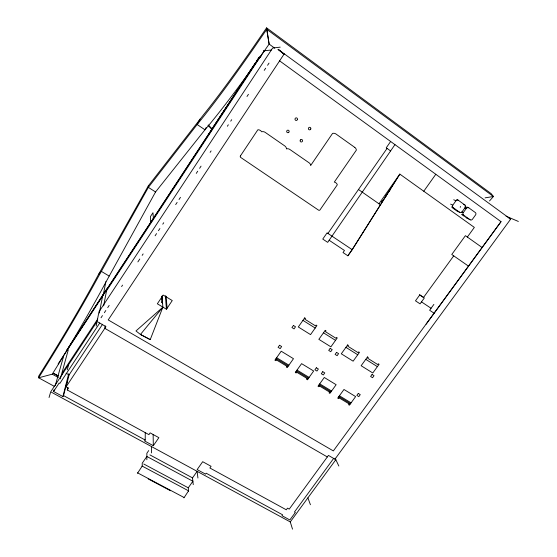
<?xml version="1.0" encoding="UTF-8"?>
<svg xmlns="http://www.w3.org/2000/svg" width="557" height="557" viewBox="0 0 557 557"><rect width="100%" height="100%" fill="white"/><g stroke="black" fill="none" stroke-linecap="round" stroke-linejoin="round"><path stroke-width="0.84" d="M146.86 459.741L146.867 453.252L148.719 450.578M67.863 387.581L67.272 389.984L148.921 434.648L150.139 432.873L158.87 437.656L153.314 445.711L144.583 440.963L145.21 440.037L145.259 432.476M142.188 466.508L142.23 463.187L146.867 456.468L192.889 481.241L188.266 487.807L188.6 491.267M137.523 473.262L142.188 466.091L188.558 490.835L183.949 497.867M105.203 325.873L104.807 328.345L327.328 456.949M103.651 305.87L106.853 289.139M105.837 281.661L103.463 294.173L66.332 350.931M460.242 207.378L460.43 206.396M99.341 313.02L102.822 294.904L106.679 289.034M96.194 326.04L98.958 311.829L272.638 48.041L280.213 47.157M67.272 389.984L68.497 388.138L66.095 386.83L69.089 374.903L102.572 324.244M54.036 389.816L53.563 391.48L62.913 396.563L68.671 373.803M62.913 396.563L63.554 395.602L66.631 383.383L67.529 382.025M67.265 369.904L68.629 364.654M62.224 374.743L63.087 371.589L97.719 319.05M60.295 378.864L68.316 349.754M55.227 385.653L63.547 356.501M49.037 397.531L50.708 391.843L97.078 321.5M150.23 339.624L140.441 334.465L162.846 307.206L135.971 330.955L140.441 334.465L150.23 339.624L162.846 307.206L162.136 295.899M162.588 303.092L161.85 302.493L162.463 301.086M206.167 127.476L204.976 129.788L155.549 191.97L105.642 282.58A151.901 12.7 -58.7 0 1 57.496 365.747L52.261 374.179L38.642 377.799L38.684 376.177L48.87 359.808A144.897 10.722 -58.6 0 0 98.512 274.476L148.329 185.878L203.563 114.721A157.311 12.205 -56.3 0 0 254.807 45.013L266.594 27.857L269.122 44.073L263.057 52.804A164.914 14.447 -56.1 0 1 257.334 60.943M199.963 119.142L197.136 124.517L148.371 187.375L97.719 277.846A152.374 11.3 -58.6 0 1 49.037 361.096L38.642 377.799L54.656 386.537M467.351 237.052L474.348 227.409L399.815 174.104L352.184 249.661L347.881 255.788L343.028 252.558L344.484 250.49L329.152 240.262M255.656 62.468L103.672 294.27M256.61 61.012L258.998 57.385M103.428 294.361L259.583 56.647M66.38 350.959L103.184 294.576M150.905 222.375L153.293 218.748M208.631 134.509L212.495 128.625M247.273 75.689L252.523 67.696M58.123 363.944L103.518 294.855M105.983 291.59L264.234 50.75L263.489 52.351M260.154 57.427L261.108 55.979M208.005 125.381L211.771 129.273L251.263 69.333M101.026 317.769L102.46 315.589M104.375 312.686L105.809 310.514M107.724 307.61L109.158 305.431M121.6 286.57L122.561 285.121M137.878 261.901L139.793 258.998M142.181 255.371L143.142 253.922M155.104 235.785L156.545 233.606M158.46 230.709L159.894 228.53M162.762 224.179L163.723 222.723M175.685 204.586L177.119 202.414M179.034 199.51L180.475 197.331M196.266 173.394L197.7 171.215M199.615 168.311L201.049 166.139M210.142 152.353L211.103 150.905M227.374 126.237L228.335 124.782M230.723 121.154L231.684 119.706M247.002 96.493L248.436 94.314M264.227 70.37L265.661 68.198M267.576 65.294L269.017 63.115M53.563 391.48L59.146 383.021L59.857 383.411L99.724 323.025M284.258 53.827L108.218 319.934L333.344 450.919L501.028 221.651L279.607 60.859M66.095 386.83L105.948 326.632L98.15 322.12M240.422 155.925L257.856 129.767A4.456 4.352 -77.5 0 1 261.644 131.779A4.484 4.379 -75.6 0 1 265.236 132.406L284.794 145.955A4.136 4.017 -67.5 0 1 286.486 148.677L286.347 148.879A4.435 4.303 -65.7 0 1 289.877 149.492L309.051 162.776A4.094 3.941 -60.7 0 1 310.702 165.45L332.55 133.422A4.456 4.24 -66.3 0 1 336.031 134.049L354.788 147.403M166.425 309.232L172.259 300.557L163.173 295.078L157.339 303.795L166.425 309.232L165.38 295.725M493.418 196.517L266.754 29.305L254.737 46.767A165.471 12.874 -56.3 0 1 200.617 120.256L197.136 124.517L204.976 129.788L208.513 125.59A164.914 14.447 -56.1 0 0 256.861 61.611M394.955 144.625L327.69 242.358L322.761 239.071L327.084 232.861L352.184 249.661L399.815 174.104L378.976 203.785M390.638 141.485L386.238 147.807L390.561 150.926M327.913 233.418L387.066 148.406M347.881 255.788L352.17 249.668M381.343 202.337L382.819 200.228M385.291 196.712L387.268 193.906M389.239 191.093L390.227 189.686M381.448 202.414L382.91 200.325M385.353 196.851L387.31 194.073M193.258 484.653L192.52 477.885L197.122 471.347L197.93 478.024M276.307 359.85L275.736 360.658L274.914 360.163L281.208 351.216L293.476 358.694L287.189 367.585L286.375 367.091L286.946 366.283M423.773 191.239L435.797 174.285M296.686 372.18L296.115 372.981L295.307 372.494L301.588 363.644L313.661 371.004L307.387 379.797L306.58 379.31L307.151 378.509M319.384 385.91L318.813 386.704L318.019 386.224L324.285 377.479L336.136 384.706L329.876 393.395L329.09 392.915L329.653 392.128M459.706 212.314L453.092 207.566A1.796 1.636 -54.3 0 1 452.813 205.157L455.96 200.778A1.796 1.636 -54.8 0 1 458.334 200.276L464.942 205.046A1.796 1.622 -54.4 0 1 465.213 207.448L462.073 211.806A1.789 1.622 -53.9 0 1 459.706 212.314L456.698 210.866L452.103 207.58M470.087 219.757L463.535 215.058A1.789 1.615 -53.6 0 1 463.264 212.663L466.146 208.666L467.532 207.559A1.789 1.622 -54.1 0 1 468.764 207.803L475.316 212.53A1.782 1.608 -53.7 0 1 475.574 214.918L472.44 219.249A1.782 1.608 -53.2 0 1 470.087 219.757L465.687 217.314M339.067 397.823L338.496 398.603L337.716 398.137L343.968 389.482L355.624 396.591L349.378 405.19L348.605 404.716L349.176 403.936M453.718 255.844L423.529 297.445L419.686 294.876M433.889 304.387L429.628 310.242L434.14 313.243M426.147 324.181L501.028 221.651M333.65 458.425L294.472 511.974L295.335 512.447L289.835 519.953L281.995 515.691L282.629 514.821L206.187 473.22L205.54 474.139L197.157 469.579L202.692 461.704L211.082 466.3L209.878 467.998L286.291 509.794L287.496 508.151L289.25 509.112L328.442 455.417L335.836 459.692L290.267 521.923L292.516 529.15M334.945 459.177L510.637 219.166L278.11 49.336L282.782 53.194M98.512 274.476L101.249 271.308L109.102 276.035M489.506 200.959L493.425 196.517L491.211 193.676L266.601 27.864M264.568 50.889L265.209 50.652M485.105 197.846L493.425 196.517M263.398 50.833L271.363 50.019M161.85 302.493L161.495 296.603L162.219 297.194M506.055 216.186L518.358 221.449M509.098 218.504L510.637 219.166M456.831 199.608L458.334 200.276M453.718 199.775L455.96 200.778M463.41 204.356L464.942 205.046M467.219 207.107L468.764 207.803M465.039 206.57L467.358 207.622M464.608 207.963L466.146 208.666M450.599 204.127L452.813 205.157M451.616 206.87L453.092 207.566M461.739 211.939L463.264 212.663M462.011 214.32L463.535 215.058M137.53 472.837L183.914 497.422M143.762 464.009L188.266 487.807M149.917 454.895L192.52 477.885M63.554 395.602L145.21 440.037M51.474 392.253L290.267 521.923M52.261 374.179L58.346 377.521M66.088 373.246L69.089 374.903M276.627 357.726L288.902 365.162M297.02 370.085L309.093 377.402M319.725 383.843L331.582 391.028M339.415 395.776L351.084 402.843M276.056 358.541L288.331 365.97M296.449 370.885L308.522 378.196M319.154 384.636L331.011 391.815M338.851 396.563L350.513 403.63M275.485 359.349L287.76 366.778M295.878 371.693L307.951 378.997M318.59 385.43L330.44 392.608M338.28 397.35L349.949 404.41M302.945 320.379L315.185 328.059M345.918 347.352L357.74 354.774M323.478 332.801L335.516 340.362M365.754 359.349L377.381 366.645M153.398 218.574L152.973 212.725L150.425 216.61L150.536 222.473M155.549 191.97L148.371 187.375L148.329 185.878M421.489 301.88L431.062 308.265M358.471 189.505L380.354 204.746M468.528 266.162L451.769 254.493L465.408 235.674L482.132 247.531M461.788 214.522L464.392 216.388M274.726 48.181L269.122 44.073L266.747 29.291M161.614 298.58L162.345 299.172M278.11 49.336L284.147 54.314M208.29 124.949L212.071 128.82M335.119 458.188L338.837 466.028M307.889 497.854L310.43 504.739M166.132 296.247L167.093 308.237M170.491 490.313L170.512 490.745L148.28 478.964L148.28 478.533M153.14 434.537L153.314 445.711M151.483 446.561L151.553 452.945M240.408 155.911A1.142 1.128 -71.8 0 0 240.77 157.485L318.513 210.121A1.107 1.058 -49.8 0 0 320.038 209.843L337.319 184.792A4.31 4.108 -55.6 0 0 334.297 182.104L356.376 150.098A4.108 3.892 -62.8 0 0 354.781 147.41M467.358 218.441A1.762 1.594 -53.3 0 1 466.989 218.247M297.41 119.574L297.264 119.873A1.288 1.239 -74.2 0 1 295.53 120.221L295.294 119.999A1.288 1.239 -74.2 0 1 295.231 118.439L295.454 118.188A1.288 1.239 -74.2 0 1 296.672 117.945L296.965 118.091A1.288 1.239 -74.2 0 1 297.41 119.574M300.334 140.016L300.188 140.315A1.267 1.225 -68.1 0 0 300.397 141.555L300.634 141.77A1.267 1.225 -68.1 0 0 302.131 141.673L302.347 141.429A1.267 1.225 -68.1 0 0 302.054 139.675L301.769 139.529A1.267 1.225 -68.1 0 0 300.334 140.016M310.771 128.987L310.618 129.287A1.274 1.225 -70.3 0 1 308.898 129.628L308.669 129.412A1.274 1.225 -70.3 0 1 308.613 127.866L308.829 127.616A1.274 1.225 -70.3 0 1 310.047 127.372L310.333 127.518A1.274 1.225 -70.3 0 1 310.771 128.987M279.551 345.256L278.089 347.331L280.185 348.612L281.64 346.538L279.551 345.256M293.428 325.483L291.959 327.579L294.047 328.881L295.516 326.785L293.428 325.483M304.686 317.901L298.301 326.98L310.548 334.618L316.926 325.601L316.111 325.086L315.534 325.908L304.923 319.245L305.508 318.416L304.686 317.901M325.218 330.35L318.841 339.331L330.893 346.844L337.257 337.925L336.456 337.424L335.878 338.238L325.441 331.673L326.019 330.858L325.218 330.35M316.348 367.766L314.893 369.806L316.926 371.046L318.374 369.013L316.348 367.766M330.176 348.383L328.707 350.437L330.74 351.697L332.202 349.65L330.176 348.383M322.754 371.686L321.305 373.719L323.325 374.952L324.78 372.925L322.754 371.686M336.574 352.372L335.112 354.419L337.131 355.672L338.593 353.632L336.574 352.372M347.659 344.936L341.302 353.799L353.124 361.18L359.474 352.365L358.687 351.871L358.109 352.678L347.867 346.238L348.445 345.431L347.659 344.936M367.488 356.953L361.145 365.726L372.779 372.988L379.108 364.271L378.342 363.784L377.764 364.577L367.683 358.242L368.261 357.441L367.488 356.953M419.755 294.932L415.487 300.822L420.055 303.857L424.316 297.988L419.762 294.925M358.29 393.43L356.849 395.421L358.812 396.619L360.254 394.628L358.29 393.43M372.055 374.485L370.6 376.49L372.556 377.709L374.019 375.703L372.055 374.485M58.241 375.933L53.681 373.434L58.255 375.954M288.707 132.392A1.281 1.239 -72.3 0 0 288.338 130.227A1.281 1.239 -72.3 0 0 286.688 131.682A1.281 1.239 -72.3 0 0 288.707 132.392"/></g></svg>
